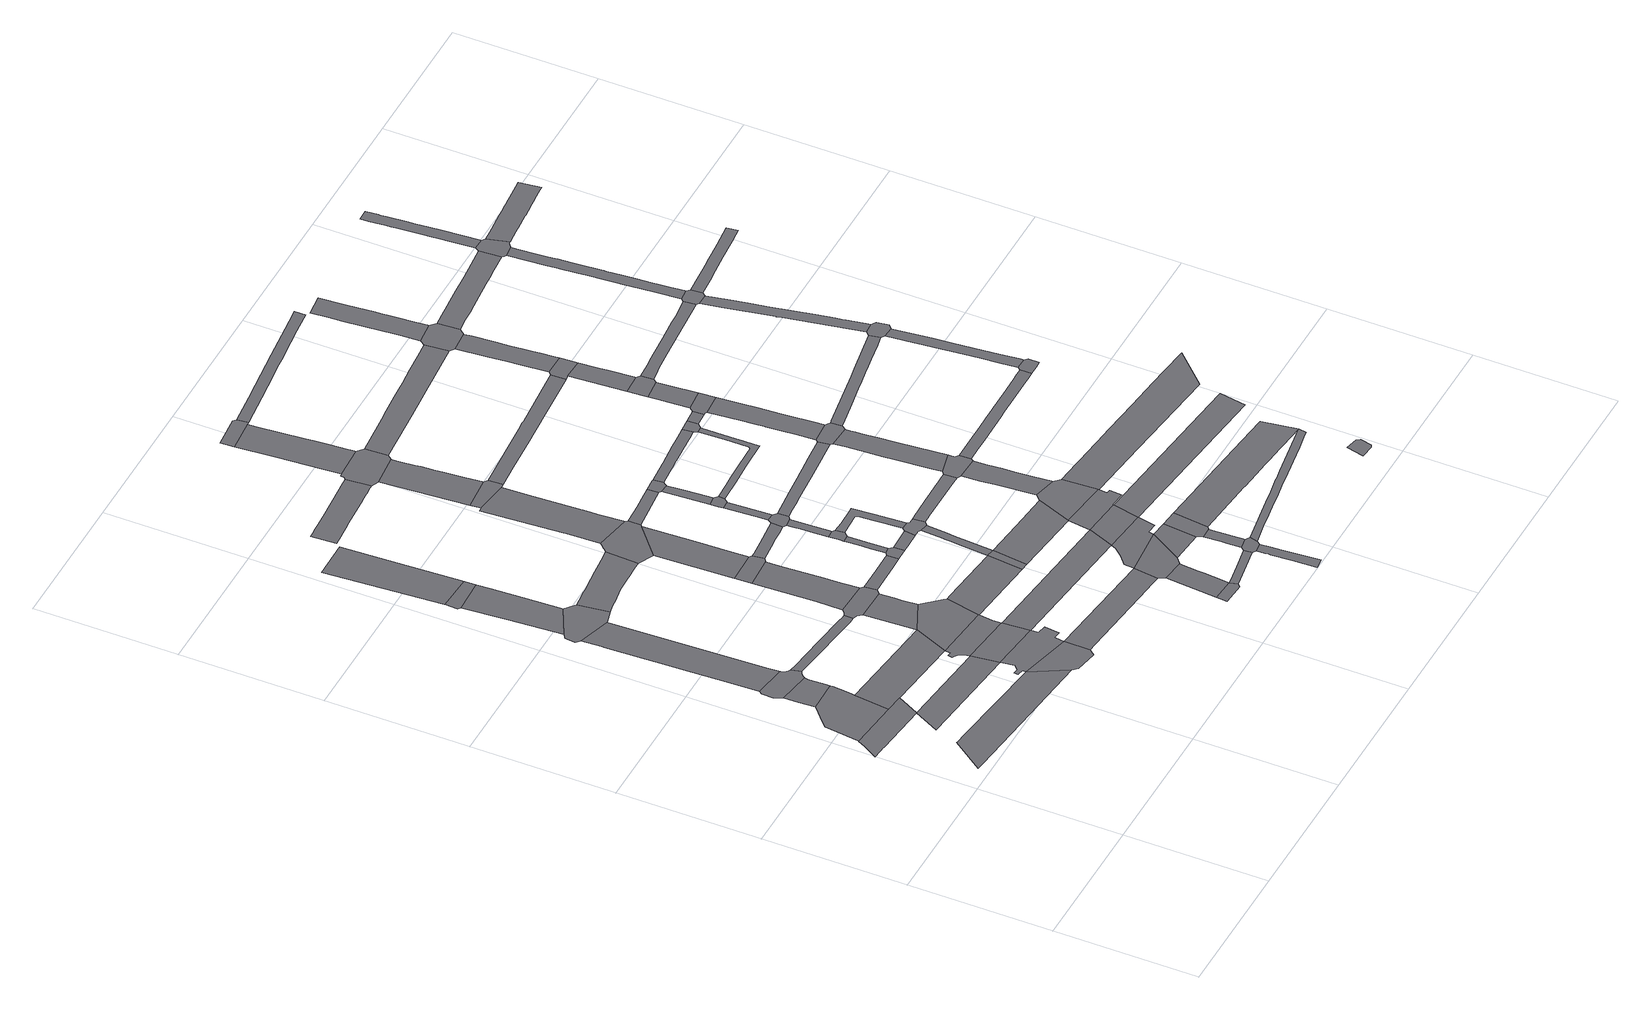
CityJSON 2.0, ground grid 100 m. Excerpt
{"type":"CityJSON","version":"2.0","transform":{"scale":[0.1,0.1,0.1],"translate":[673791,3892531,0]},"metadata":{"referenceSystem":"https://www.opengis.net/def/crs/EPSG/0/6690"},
"CityObjects":{
"road1":{"type":"Road","attributes":{"function":"9","usage":"9","RoadStructureAttribute.widthType":"9","RoadStructureAttribute.width":-9999,"RoadStructureAttribute.sectionType":"1"},"geometry":[{"type":"MultiSurface","lod":"1","boundaries":[[[0,1,2,3,4,5,6,7,8,9]]]}]},
"road2":{"type":"Road","attributes":{"function":"9","usage":"9","RoadStructureAttribute.widthType":"9","RoadStructureAttribute.width":-9999,"RoadStructureAttribute.sectionType":"9"},"geometry":[{"type":"MultiSurface","lod":"1","boundaries":[[[10,11,12,13,14,9,15,16,17,18,19,20,21]]]}]},
"road3":{"type":"Road","attributes":{"function":"9","usage":"9","RoadStructureAttribute.widthType":"1","RoadStructureAttribute.width":30.23,"RoadStructureAttribute.sectionType":"1"},"geometry":[{"type":"MultiSurface","lod":"1","boundaries":[[[22,23,24,25,26,27,28,29,30,31]]]}]},
"road4":{"type":"Road","attributes":{"function":"9","usage":"9","RoadStructureAttribute.widthType":"1","RoadStructureAttribute.width":23.26,"RoadStructureAttribute.sectionType":"1"},"geometry":[{"type":"MultiSurface","lod":"1","boundaries":[[[32,33,10,21,34,35,36,37]]]}]},
"road5":{"type":"Road","attributes":{"function":"9","usage":"9","RoadStructureAttribute.widthType":"9","RoadStructureAttribute.width":-9999,"RoadStructureAttribute.sectionType":"9"},"geometry":[{"type":"MultiSurface","lod":"1","boundaries":[[[32,37,38,39,40,41,42,43,44,45,46,47,48,49]]]}]},
"road6":{"type":"Road","attributes":{"function":"1","usage":"1","RoadStructureAttribute.widthType":"1","RoadStructureAttribute.width":35.46,"RoadStructureAttribute.sectionType":"7"},"geometry":[{"type":"MultiSurface","lod":"1","boundaries":[[[50,6,51,52,53,54,55,56]]]}]},
"road7":{"type":"Road","attributes":{"function":"9","usage":"9","RoadStructureAttribute.widthType":"1","RoadStructureAttribute.width":23.26,"RoadStructureAttribute.sectionType":"1"},"geometry":[{"type":"MultiSurface","lod":"1","boundaries":[[[46,57,58,59,60,61,62,63,64,65,66,67,47]]]}]},
"road8":{"type":"Road","attributes":{"function":"9","usage":"9","RoadStructureAttribute.widthType":"1","RoadStructureAttribute.width":25.09,"RoadStructureAttribute.sectionType":"1"},"geometry":[{"type":"MultiSurface","lod":"1","boundaries":[[[9,8,68,69,70,71,15]]]}]},
"road9":{"type":"Road","attributes":{"function":"9","usage":"9","RoadStructureAttribute.widthType":"9","RoadStructureAttribute.width":-9999,"RoadStructureAttribute.sectionType":"9"},"geometry":[{"type":"MultiSurface","lod":"1","boundaries":[[[72,59,58,73,74,75,76,77,78,79,80,81]]]}]},
"road10":{"type":"Road","attributes":{"function":"9","usage":"9","RoadStructureAttribute.widthType":"3","RoadStructureAttribute.width":5.53,"RoadStructureAttribute.sectionType":"1"},"geometry":[{"type":"MultiSurface","lod":"1","boundaries":[[[82,83,84,85,86,42,41,87,88,89]]]}]},
"road11":{"type":"Road","attributes":{"function":"9","usage":"9","RoadStructureAttribute.widthType":"1","RoadStructureAttribute.width":23.26,"RoadStructureAttribute.sectionType":"1"},"geometry":[{"type":"MultiSurface","lod":"1","boundaries":[[[90,91,78,77,92,93,94]]]}]},
"road12":{"type":"Road","attributes":{"function":"9","usage":"9","RoadStructureAttribute.widthType":"9","RoadStructureAttribute.width":-9999,"RoadStructureAttribute.sectionType":"9"},"geometry":[{"type":"MultiSurface","lod":"1","boundaries":[[[95,96,97,98,22,31]]]}]},
"road13":{"type":"Road","attributes":{"function":"9","usage":"9","RoadStructureAttribute.widthType":"9","RoadStructureAttribute.width":-9999,"RoadStructureAttribute.sectionType":"9"},"geometry":[{"type":"MultiSurface","lod":"1","boundaries":[[[99,100,101,90,94]]]}]},
"road14":{"type":"Road","attributes":{"function":"9","usage":"9","RoadStructureAttribute.widthType":"9","RoadStructureAttribute.width":-9999,"RoadStructureAttribute.sectionType":"1"},"geometry":[{"type":"MultiSurface","lod":"1","boundaries":[[[98,102,103,104,105,106,107,108,54,109,110,111,112,113,114,22]]]}]},
"road15":{"type":"Road","attributes":{"function":"9","usage":"9","RoadStructureAttribute.widthType":"9","RoadStructureAttribute.width":-9999,"RoadStructureAttribute.sectionType":"9"},"geometry":[{"type":"MultiSurface","lod":"1","boundaries":[[[108,115,55,54]]]}]},
"road16":{"type":"Road","attributes":{"function":"9","usage":"2","RoadStructureAttribute.widthType":"9","RoadStructureAttribute.width":-9999,"RoadStructureAttribute.sectionType":"1"},"geometry":[{"type":"MultiSurface","lod":"1","boundaries":[[[55,115,116,117,118,119,70,120,121,122,123,124,125,126,127]]]}]},
"road17":{"type":"Road","attributes":{"function":"9","usage":"9","RoadStructureAttribute.widthType":"1","RoadStructureAttribute.width":23.26,"RoadStructureAttribute.sectionType":"1"},"geometry":[{"type":"MultiSurface","lod":"1","boundaries":[[[99,128,129,130,131,100]]]}]},
"road18":{"type":"Road","attributes":{"function":"9","usage":"9","RoadStructureAttribute.widthType":"9","RoadStructureAttribute.width":-9999,"RoadStructureAttribute.sectionType":"9"},"geometry":[{"type":"MultiSurface","lod":"1","boundaries":[[[70,119,132,133,134,71]]]}]},
"road19":{"type":"Road","attributes":{"function":"9","usage":"9","RoadStructureAttribute.widthType":"1","RoadStructureAttribute.width":15.63,"RoadStructureAttribute.sectionType":"1"},"geometry":[{"type":"MultiSurface","lod":"1","boundaries":[[[135,136,137,138,139,140,141,142,143,144,145,146,147,148,149,150,151,152,153,75,74]]]}]},
"road20":{"type":"Road","attributes":{"function":"9","usage":"2","RoadStructureAttribute.widthType":"1","RoadStructureAttribute.width":22.64,"RoadStructureAttribute.sectionType":"1"},"geometry":[{"type":"MultiSurface","lod":"1","boundaries":[[[134,154,155,156,157,158,71]]]}]},
"road21":{"type":"Road","attributes":{"function":"9","usage":"9","RoadStructureAttribute.widthType":"9","RoadStructureAttribute.width":-9999,"RoadStructureAttribute.sectionType":"9"},"geometry":[{"type":"MultiSurface","lod":"1","boundaries":[[[159,160,161,157,156,162,163,164,165,166,167,82,89]]]}]},
"road22":{"type":"Road","attributes":{"function":"9","usage":"2","RoadStructureAttribute.widthType":"1","RoadStructureAttribute.width":22.64,"RoadStructureAttribute.sectionType":"1"},"geometry":[{"type":"MultiSurface","lod":"1","boundaries":[[[168,166,165,169,170,171,172,173,174,175]]]}]},
"road23":{"type":"Road","attributes":{"function":"9","usage":"9","RoadStructureAttribute.widthType":"1","RoadStructureAttribute.width":30.23,"RoadStructureAttribute.sectionType":"1"},"geometry":[{"type":"MultiSurface","lod":"1","boundaries":[[[176,98,97,177,178,179,180,181,182,183]]]}]},
"road24":{"type":"Road","attributes":{"function":"9","usage":"9","RoadStructureAttribute.widthType":"9","RoadStructureAttribute.width":-9999,"RoadStructureAttribute.sectionType":"9"},"geometry":[{"type":"MultiSurface","lod":"1","boundaries":[[[175,174,184,185,186,187,188]]]}]},
"road25":{"type":"Road","attributes":{"function":"9","usage":"9","RoadStructureAttribute.widthType":"1","RoadStructureAttribute.width":25.09,"RoadStructureAttribute.sectionType":"1"},"geometry":[{"type":"MultiSurface","lod":"1","boundaries":[[[189,190,191,192,132,119,193,194]]]}]},
"road26":{"type":"Road","attributes":{"function":"9","usage":"9","RoadStructureAttribute.widthType":"2","RoadStructureAttribute.width":7.84,"RoadStructureAttribute.sectionType":"1"},"geometry":[{"type":"MultiSurface","lod":"1","boundaries":[[[195,196,164,163,197,198,199,200,201]]]}]},
"road27":{"type":"Road","attributes":{"function":"9","usage":"2","RoadStructureAttribute.widthType":"1","RoadStructureAttribute.width":22.64,"RoadStructureAttribute.sectionType":"1"},"geometry":[{"type":"MultiSurface","lod":"1","boundaries":[[[187,202,203,204,205,188]]]}]},
"road28":{"type":"Road","attributes":{"function":"9","usage":"9","RoadStructureAttribute.widthType":"9","RoadStructureAttribute.width":-9999,"RoadStructureAttribute.sectionType":"9"},"geometry":[{"type":"MultiSurface","lod":"1","boundaries":[[[205,204,206,207,208,209,210,211,212,146,145]]]}]},
"road29":{"type":"Road","attributes":{"function":"9","usage":"9","RoadStructureAttribute.widthType":"2","RoadStructureAttribute.width":13.08,"RoadStructureAttribute.sectionType":"1"},"geometry":[{"type":"MultiSurface","lod":"1","boundaries":[[[213,214,215,216,217,218,219,220,221,222,223,224,225,226,227,228,229,230,231,232,233]]]}]},
"road30":{"type":"Road","attributes":{"function":"1","usage":"1","RoadStructureAttribute.widthType":"1","RoadStructureAttribute.width":35.46,"RoadStructureAttribute.sectionType":"7"},"geometry":[{"type":"MultiSurface","lod":"1","boundaries":[[[234,235,236,237,115,108,238,239]]]}]},
"road31":{"type":"Road","attributes":{"function":"9","usage":"9","RoadStructureAttribute.widthType":"9","RoadStructureAttribute.width":-9999,"RoadStructureAttribute.sectionType":"9"},"geometry":[{"type":"MultiSurface","lod":"1","boundaries":[[[240,241,242,243,244]]]}]},
"road32":{"type":"Road","attributes":{"function":"9","usage":"9","RoadStructureAttribute.widthType":"2","RoadStructureAttribute.width":7.44,"RoadStructureAttribute.sectionType":"1"},"geometry":[{"type":"MultiSurface","lod":"1","boundaries":[[[245,246,247,248,249,250,251,252,253,186,185]]]}]},
"road33":{"type":"Road","attributes":{"function":"9","usage":"9","RoadStructureAttribute.widthType":"9","RoadStructureAttribute.width":-9999,"RoadStructureAttribute.sectionType":"9"},"geometry":[{"type":"MultiSurface","lod":"1","boundaries":[[[200,254,255,256,257,258,201]]]}]},
"road34":{"type":"Road","attributes":{"function":"9","usage":"2","RoadStructureAttribute.widthType":"1","RoadStructureAttribute.width":22.64,"RoadStructureAttribute.sectionType":"1"},"geometry":[{"type":"MultiSurface","lod":"1","boundaries":[[[259,260,261,209,208,262,263,264,265,266,267,268,269,270,271]]]}]},
"road35":{"type":"Road","attributes":{"function":"9","usage":"9","RoadStructureAttribute.widthType":"1","RoadStructureAttribute.width":15.41,"RoadStructureAttribute.sectionType":"1"},"geometry":[{"type":"MultiSurface","lod":"1","boundaries":[[[240,272,273,274,275,276,241]]]}]},
"road36":{"type":"Road","attributes":{"function":"9","usage":"9","RoadStructureAttribute.widthType":"9","RoadStructureAttribute.width":-9999,"RoadStructureAttribute.sectionType":"9"},"geometry":[{"type":"MultiSurface","lod":"1","boundaries":[[[189,194,277,278]]]}]},
"road37":{"type":"Road","attributes":{"function":"9","usage":"9","RoadStructureAttribute.widthType":"3","RoadStructureAttribute.width":4.71,"RoadStructureAttribute.sectionType":"1"},"geometry":[{"type":"MultiSurface","lod":"1","boundaries":[[[279,280,281,282,283,284,285,258,257]]]}]},
"road38":{"type":"Road","attributes":{"function":"9","usage":"9","RoadStructureAttribute.widthType":"9","RoadStructureAttribute.width":-9999,"RoadStructureAttribute.sectionType":"9"},"geometry":[{"type":"MultiSurface","lod":"1","boundaries":[[[286,287,288,281,280,289,290]]]}]},
"road39":{"type":"Road","attributes":{"function":"9","usage":"9","RoadStructureAttribute.widthType":"2","RoadStructureAttribute.width":7.84,"RoadStructureAttribute.sectionType":"1"},"geometry":[{"type":"MultiSurface","lod":"1","boundaries":[[[255,291,292,293,294,295,296,256]]]}]},
"road40":{"type":"Road","attributes":{"function":"9","usage":"9","RoadStructureAttribute.widthType":"3","RoadStructureAttribute.width":4.71,"RoadStructureAttribute.sectionType":"1"},"geometry":[{"type":"MultiSurface","lod":"1","boundaries":[[[297,298,299,300,301,302,303,287,286]]]}]},
"road41":{"type":"Road","attributes":{"function":"9","usage":"9","RoadStructureAttribute.widthType":"9","RoadStructureAttribute.width":-9999,"RoadStructureAttribute.sectionType":"9"},"geometry":[{"type":"MultiSurface","lod":"1","boundaries":[[[270,304,305,306,307,271]]]}]},
"road42":{"type":"Road","attributes":{"function":"9","usage":"9","RoadStructureAttribute.widthType":"3","RoadStructureAttribute.width":5.05,"RoadStructureAttribute.sectionType":"1"},"geometry":[{"type":"MultiSurface","lod":"1","boundaries":[[[308,309,310,311,312,313,314,315,316,189,278,317]]]}]},
"road43":{"type":"Road","attributes":{"function":"9","usage":"9","RoadStructureAttribute.widthType":"2","RoadStructureAttribute.width":6.94,"RoadStructureAttribute.sectionType":"1"},"geometry":[{"type":"MultiSurface","lod":"1","boundaries":[[[318,319,207,206,320,321]]]}]},
"road44":{"type":"Road","attributes":{"function":"9","usage":"9","RoadStructureAttribute.widthType":"3","RoadStructureAttribute.width":4.73,"RoadStructureAttribute.sectionType":"1"},"geometry":[{"type":"MultiSurface","lod":"1","boundaries":[[[322,323,324,325,326,327,328,329,240,244]]]}]},
"road45":{"type":"Road","attributes":{"function":"9","usage":"9","RoadStructureAttribute.widthType":"9","RoadStructureAttribute.width":-9999,"RoadStructureAttribute.sectionType":"9"},"geometry":[{"type":"MultiSurface","lod":"1","boundaries":[[[330,249,248,299,298,331,332,333]]]}]},
"road46":{"type":"Road","attributes":{"function":"9","usage":"9","RoadStructureAttribute.widthType":"9","RoadStructureAttribute.width":-9999,"RoadStructureAttribute.sectionType":"9"},"geometry":[{"type":"MultiSurface","lod":"1","boundaries":[[[275,334,335,183,182,276]]]}]},
"road47":{"type":"Road","attributes":{"function":"9","usage":"2","RoadStructureAttribute.widthType":"1","RoadStructureAttribute.width":22.64,"RoadStructureAttribute.sectionType":"1"},"geometry":[{"type":"MultiSurface","lod":"1","boundaries":[[[336,337,338,339,340,341,342,343,344,345,307,306]]]}]},
"road48":{"type":"Road","attributes":{"function":"9","usage":"9","RoadStructureAttribute.widthType":"3","RoadStructureAttribute.width":4.89,"RoadStructureAttribute.sectionType":"1"},"geometry":[{"type":"MultiSurface","lod":"1","boundaries":[[[289,346,347,348,349,350,351,352,353,354,290]]]}]},
"road49":{"type":"Road","attributes":{"function":"9","usage":"9","RoadStructureAttribute.widthType":"3","RoadStructureAttribute.width":5.48,"RoadStructureAttribute.sectionType":"1"},"geometry":[{"type":"MultiSurface","lod":"1","boundaries":[[[355,356,357,358,330,333]]]}]},
"road50":{"type":"Road","attributes":{"function":"9","usage":"9","RoadStructureAttribute.widthType":"9","RoadStructureAttribute.width":-9999,"RoadStructureAttribute.sectionType":"9"},"geometry":[{"type":"MultiSurface","lod":"1","boundaries":[[[310,359,360,361,350,349,295,294,362,311]]]}]},
"road51":{"type":"Road","attributes":{"function":"9","usage":"9","RoadStructureAttribute.widthType":"9","RoadStructureAttribute.width":-9999,"RoadStructureAttribute.sectionType":"9"},"geometry":[{"type":"MultiSurface","lod":"1","boundaries":[[[345,344,363,364,365,366,367,368,369,370,224,223]]]}]},
"road52":{"type":"Road","attributes":{"function":"9","usage":"9","RoadStructureAttribute.widthType":"9","RoadStructureAttribute.width":-9999,"RoadStructureAttribute.sectionType":"9"},"geometry":[{"type":"MultiSurface","lod":"1","boundaries":[[[371,372,357,356,373,374,375]]]}]},
"road53":{"type":"Road","attributes":{"function":"9","usage":"9","RoadStructureAttribute.widthType":"1","RoadStructureAttribute.width":25.09,"RoadStructureAttribute.sectionType":"1"},"geometry":[{"type":"MultiSurface","lod":"1","boundaries":[[[277,376,377,378,379,380,278]]]}]},
"road54":{"type":"Road","attributes":{"function":"9","usage":"9","RoadStructureAttribute.widthType":"9","RoadStructureAttribute.width":-9999,"RoadStructureAttribute.sectionType":"1"},"geometry":[{"type":"MultiSurface","lod":"1","boundaries":[[[381,382,383,384,183,335,385,386,387,388,234,389]]]}]},
"road55":{"type":"Road","attributes":{"function":"9","usage":"9","RoadStructureAttribute.widthType":"3","RoadStructureAttribute.width":5.48,"RoadStructureAttribute.sectionType":"1"},"geometry":[{"type":"MultiSurface","lod":"1","boundaries":[[[390,391,392,393,394,371,375]]]}]},
"road56":{"type":"Road","attributes":{"function":"9","usage":"9","RoadStructureAttribute.widthType":"2","RoadStructureAttribute.width":6.93,"RoadStructureAttribute.sectionType":"1"},"geometry":[{"type":"MultiSurface","lod":"1","boundaries":[[[395,396,397,398,399,400,401,402,403,404,405]]]}]},
"road57":{"type":"Road","attributes":{"function":"9","usage":"9","RoadStructureAttribute.widthType":"1","RoadStructureAttribute.width":30.23,"RoadStructureAttribute.sectionType":"1"},"geometry":[{"type":"MultiSurface","lod":"1","boundaries":[[[335,334,406,407,408]]]}]},
"road58":{"type":"Road","attributes":{"function":"9","usage":"2","RoadStructureAttribute.widthType":"1","RoadStructureAttribute.width":22.64,"RoadStructureAttribute.sectionType":"1"},"geometry":[{"type":"MultiSurface","lod":"1","boundaries":[[[366,409,410,411,412,413,414,415,416,417,418,419,420,367]]]}]},
"road59":{"type":"Road","attributes":{"function":"9","usage":"9","RoadStructureAttribute.widthType":"9","RoadStructureAttribute.width":-9999,"RoadStructureAttribute.sectionType":"9"},"geometry":[{"type":"MultiSurface","lod":"1","boundaries":[[[421,422,423,424,321,320,394,393]]]}]},
"road60":{"type":"Road","attributes":{"function":"9","usage":"9","RoadStructureAttribute.widthType":"9","RoadStructureAttribute.width":-9999,"RoadStructureAttribute.sectionType":"9"},"geometry":[{"type":"MultiSurface","lod":"1","boundaries":[[[425,426,427,428,327,326,395,405]]]}]},
"road61":{"type":"Road","attributes":{"function":"9","usage":"9","RoadStructureAttribute.widthType":"2","RoadStructureAttribute.width":6.93,"RoadStructureAttribute.sectionType":"1"},"geometry":[{"type":"MultiSurface","lod":"1","boundaries":[[[429,430,431,428,427,432,433]]]}]},
"road62":{"type":"Road","attributes":{"function":"9","usage":"9","RoadStructureAttribute.widthType":"9","RoadStructureAttribute.width":-9999,"RoadStructureAttribute.sectionType":"9"},"geometry":[{"type":"MultiSurface","lod":"1","boundaries":[[[235,234,388,434]]]}]},
"road63":{"type":"Road","attributes":{"function":"9","usage":"9","RoadStructureAttribute.widthType":"9","RoadStructureAttribute.width":-9999,"RoadStructureAttribute.sectionType":"9"},"geometry":[{"type":"MultiSurface","lod":"1","boundaries":[[[435,436,418,417,437,438,439]]]}]},
"road64":{"type":"Road","attributes":{"function":"9","usage":"9","RoadStructureAttribute.widthType":"9","RoadStructureAttribute.width":-9999,"RoadStructureAttribute.sectionType":"9"},"geometry":[{"type":"MultiSurface","lod":"1","boundaries":[[[440,441,408,407,442,429,433]]]}]},
"road65":{"type":"Road","attributes":{"function":"9","usage":"9","RoadStructureAttribute.widthType":"2","RoadStructureAttribute.width":7.84,"RoadStructureAttribute.sectionType":"1"},"geometry":[{"type":"MultiSurface","lod":"1","boundaries":[[[443,444,445,446,447,448,449,450,451,452,453,360,359,454,455,456,457,458,459]]]}]},
"road66":{"type":"Road","attributes":{"function":"9","usage":"9","RoadStructureAttribute.widthType":"2","RoadStructureAttribute.width":7.44,"RoadStructureAttribute.sectionType":"1"},"geometry":[{"type":"MultiSurface","lod":"1","boundaries":[[[460,461,462,463,464,465,332,331,466,467,468,469,470,471,472,473,474,475]]]}]},
"road67":{"type":"Road","attributes":{"function":"9","usage":"9","RoadStructureAttribute.widthType":"9","RoadStructureAttribute.width":-9999,"RoadStructureAttribute.sectionType":"1"},"geometry":[{"type":"MultiSurface","lod":"1","boundaries":[[[476,477,478,479,480,481,377,235,434]]]}]},
"road68":{"type":"Road","attributes":{"function":"9","usage":"9","RoadStructureAttribute.widthType":"3","RoadStructureAttribute.width":4.08,"RoadStructureAttribute.sectionType":"1"},"geometry":[{"type":"MultiSurface","lod":"1","boundaries":[[[373,482,483,484,485,486,487,488,489,490,491,492,493,494,495,496,497,498,499,374]]]}]},
"road69":{"type":"Road","attributes":{"function":"9","usage":"9","RoadStructureAttribute.widthType":"9","RoadStructureAttribute.width":-9999,"RoadStructureAttribute.sectionType":"9"},"geometry":[{"type":"MultiSurface","lod":"1","boundaries":[[[500,501,378,377,481,502]]]}]},
"road70":{"type":"Road","attributes":{"function":"9","usage":"9","RoadStructureAttribute.widthType":"2","RoadStructureAttribute.width":6.94,"RoadStructureAttribute.sectionType":"1"},"geometry":[{"type":"MultiSurface","lod":"1","boundaries":[[[503,504,505,506,507,423,422,508,509,510,511,512,513,514,515,516,517,518,519,520,521]]]}]},
"road71":{"type":"Road","attributes":{"function":"9","usage":"9","RoadStructureAttribute.widthType":"2","RoadStructureAttribute.width":9.56,"RoadStructureAttribute.sectionType":"1"},"geometry":[{"type":"MultiSurface","lod":"1","boundaries":[[[522,523,524,525,526,305,304,527,528,529,530,531,532,533]]]}]},
"road72":{"type":"Road","attributes":{"function":"9","usage":"9","RoadStructureAttribute.widthType":"2","RoadStructureAttribute.width":14.77,"RoadStructureAttribute.sectionType":"1"},"geometry":[{"type":"MultiSurface","lod":"1","boundaries":[[[500,534,535,536,537,538,539,540,541,501]]]}]},
"road73":{"type":"Road","attributes":{"function":"9","usage":"9","RoadStructureAttribute.widthType":"9","RoadStructureAttribute.width":-9999,"RoadStructureAttribute.sectionType":"9"},"geometry":[{"type":"MultiSurface","lod":"1","boundaries":[[[542,543,544,545,443,459,539,538,546]]]}]},
"road74":{"type":"Road","attributes":{"function":"9","usage":"9","RoadStructureAttribute.widthType":"2","RoadStructureAttribute.width":14.77,"RoadStructureAttribute.sectionType":"1"},"geometry":[{"type":"MultiSurface","lod":"1","boundaries":[[[547,548,549,550,551,552,553,554,555,556,545,544,557,558,559,560,561,562,563,564]]]}]},
"road75":{"type":"Road","attributes":{"function":"9","usage":"9","RoadStructureAttribute.widthType":"1","RoadStructureAttribute.width":15.39,"RoadStructureAttribute.sectionType":"1"},"geometry":[{"type":"MultiSurface","lod":"1","boundaries":[[[565,566,567,568,569,570,571,572,573,365,364,574,575,576,577,578,579]]]}]},
"road76":{"type":"Road","attributes":{"function":"9","usage":"9","RoadStructureAttribute.widthType":"9","RoadStructureAttribute.width":-9999,"RoadStructureAttribute.sectionType":"9"},"geometry":[{"type":"MultiSurface","lod":"1","boundaries":[[[520,491,490,580,581,521]]]}]},
"road77":{"type":"Road","attributes":{"function":"9","usage":"9","RoadStructureAttribute.widthType":"3","RoadStructureAttribute.width":4.99,"RoadStructureAttribute.sectionType":"1"},"geometry":[{"type":"MultiSurface","lod":"1","boundaries":[[[582,583,584,585,586,587,588,426,425,589,590,591,592,593,594,595,596,597,598,599,600,601,602,603]]]}]},
"road78":{"type":"Road","attributes":{"function":"9","usage":"9","RoadStructureAttribute.widthType":"9","RoadStructureAttribute.width":-9999,"RoadStructureAttribute.sectionType":"9"},"geometry":[{"type":"MultiSurface","lod":"1","boundaries":[[[474,547,564,604,605,606,607,608,475]]]}]},
"road79":{"type":"Road","attributes":{"function":"9","usage":"9","RoadStructureAttribute.widthType":"2","RoadStructureAttribute.width":6.94,"RoadStructureAttribute.sectionType":"1"},"geometry":[{"type":"MultiSurface","lod":"1","boundaries":[[[581,580,609,610]]]}]},
"road80":{"type":"Road","attributes":{"function":"9","usage":"9","RoadStructureAttribute.widthType":"1","RoadStructureAttribute.width":30.23,"RoadStructureAttribute.sectionType":"1"},"geometry":[{"type":"MultiSurface","lod":"1","boundaries":[[[440,611,612,613,614,615,616,617,618,582,619,620,441]]]}]},
"road81":{"type":"Road","attributes":{"function":"9","usage":"9","RoadStructureAttribute.widthType":"2","RoadStructureAttribute.width":7.28,"RoadStructureAttribute.sectionType":"1"},"geometry":[{"type":"MultiSurface","lod":"1","boundaries":[[[438,621,622,623,624,625,626,627,628,629,630,631,632,633,634,635,439]]]}]},
"road82":{"type":"Road","attributes":{"function":"9","usage":"9","RoadStructureAttribute.widthType":"2","RoadStructureAttribute.width":14.77,"RoadStructureAttribute.sectionType":"1"},"geometry":[{"type":"MultiSurface","lod":"1","boundaries":[[[636,637,638,639,640,641,642,643,644,645,646,647,648,649,650,608,607]]]}]},
"road83":{"type":"Road","attributes":{"function":"1","usage":"1","RoadStructureAttribute.widthType":"1","RoadStructureAttribute.width":35.46,"RoadStructureAttribute.sectionType":"7"},"geometry":[{"type":"MultiSurface","lod":"1","boundaries":[[[388,651,652,653,654,655,656,434]]]}]},
"road84":{"type":"Road","attributes":{"function":"9","usage":"9","RoadStructureAttribute.widthType":"9","RoadStructureAttribute.width":-9999,"RoadStructureAttribute.sectionType":"9"},"geometry":[{"type":"MultiSurface","lod":"1","boundaries":[[[609,657,643,642,658,659,610]]]}]},
"road85":{"type":"Road","attributes":{"function":"9","usage":"9","RoadStructureAttribute.widthType":"2","RoadStructureAttribute.width":14.77,"RoadStructureAttribute.sectionType":"1"},"geometry":[{"type":"MultiSurface","lod":"1","boundaries":[[[658,660,661,662,663,664,665,659]]]}]},
"road86":{"type":"Road","attributes":{"function":"9","usage":"9","RoadStructureAttribute.widthType":"9","RoadStructureAttribute.width":-9999,"RoadStructureAttribute.sectionType":"9"},"geometry":[{"type":"MultiSurface","lod":"1","boundaries":[[[666,667,668,669,670,662,661]]]}]},
"road87":{"type":"Road","attributes":{"function":"9","usage":"9","RoadStructureAttribute.widthType":"2","RoadStructureAttribute.width":14.77,"RoadStructureAttribute.sectionType":"1"},"geometry":[{"type":"MultiSurface","lod":"1","boundaries":[[[669,668,671,672,673,674]]]}]},
"road88":{"type":"Road","attributes":{"function":"9","usage":"9","RoadStructureAttribute.widthType":"2","RoadStructureAttribute.width":7.61,"RoadStructureAttribute.sectionType":"1"},"geometry":[{"type":"MultiSurface","lod":"1","boundaries":[[[675,676,677,678,679,680,681,682,683,684,685,686,687,688,689,690,691,692,693,694,695,696,697,698,542,546]]]}]},
"road89":{"type":"Road","attributes":{"function":"9","usage":"9","RoadStructureAttribute.widthType":"9","RoadStructureAttribute.width":-9999,"RoadStructureAttribute.sectionType":"9"},"geometry":[{"type":"MultiSurface","lod":"1","boundaries":[[[699,533,532,700,674,673,701,702]]]}]},
"road90":{"type":"Road","attributes":{"function":"9","usage":"9","RoadStructureAttribute.widthType":"9","RoadStructureAttribute.width":-9999,"RoadStructureAttribute.sectionType":"9"},"geometry":[{"type":"MultiSurface","lod":"1","boundaries":[[[703,704,705,706,707,708]]]}]},
"road91":{"type":"Road","attributes":{"function":"9","usage":"9","RoadStructureAttribute.widthType":"1","RoadStructureAttribute.width":25.09,"RoadStructureAttribute.sectionType":"1"},"geometry":[{"type":"MultiSurface","lod":"1","boundaries":[[[481,709,710,711,712,713,714,715,716,717,718,719,720,721,502]]]}]},
"road92":{"type":"Road","attributes":{"function":"9","usage":"9","RoadStructureAttribute.widthType":"2","RoadStructureAttribute.width":14.77,"RoadStructureAttribute.sectionType":"1"},"geometry":[{"type":"MultiSurface","lod":"1","boundaries":[[[722,723,724,725,726,727,728,729,730,731,732,733,699,702]]]}]},
"road93":{"type":"Road","attributes":{"function":"9","usage":"9","RoadStructureAttribute.widthType":"2","RoadStructureAttribute.width":7.05,"RoadStructureAttribute.sectionType":"1"},"geometry":[{"type":"MultiSurface","lod":"1","boundaries":[[[734,735,736,737,738,739,740,741,742,743,744,745,746,747,748,749,750,605,604]]]}]},
"road94":{"type":"Road","attributes":{"function":"9","usage":"9","RoadStructureAttribute.widthType":"9","RoadStructureAttribute.width":-9999,"RoadStructureAttribute.sectionType":"9"},"geometry":[{"type":"MultiSurface","lod":"1","boundaries":[[[578,730,729,751,752,753,754,579]]]}]},
"road95":{"type":"Road","attributes":{"function":"9","usage":"9","RoadStructureAttribute.widthType":"2","RoadStructureAttribute.width":14.55,"RoadStructureAttribute.sectionType":"1"},"geometry":[{"type":"MultiSurface","lod":"1","boundaries":[[[753,755,756,757,758,759,760,761,762,763,764,765,766,767,768,754]]]}]},
"road96":{"type":"Road","attributes":{"function":"9","usage":"9","RoadStructureAttribute.widthType":"2","RoadStructureAttribute.width":7.07,"RoadStructureAttribute.sectionType":"1"},"geometry":[{"type":"MultiSurface","lod":"1","boundaries":[[[769,770,771,772,773,774,775,776,667,666,777,778,779,780]]]}]},
"road97":{"type":"Road","attributes":{"function":"9","usage":"9","RoadStructureAttribute.widthType":"9","RoadStructureAttribute.width":-9999,"RoadStructureAttribute.sectionType":"9"},"geometry":[{"type":"MultiSurface","lod":"1","boundaries":[[[781,782,783,685,684,784,785]]]}]},
"road98":{"type":"Road","attributes":{"function":"9","usage":"9","RoadStructureAttribute.widthType":"2","RoadStructureAttribute.width":7.86,"RoadStructureAttribute.sectionType":"1"},"geometry":[{"type":"MultiSurface","lod":"1","boundaries":[[[782,786,787,788,789,790,791,792,793,794,795,796,797,798,799,783]]]}]},
"road99":{"type":"Road","attributes":{"function":"9","usage":"9","RoadStructureAttribute.widthType":"1","RoadStructureAttribute.width":15.39,"RoadStructureAttribute.sectionType":"1"},"geometry":[{"type":"MultiSurface","lod":"1","boundaries":[[[800,801,802,803,804,805,806,752,751,807,808,809,810,811,812,813,814,815,816]]]}]},
"road100":{"type":"Road","attributes":{"function":"9","usage":"9","RoadStructureAttribute.widthType":"9","RoadStructureAttribute.width":-9999,"RoadStructureAttribute.sectionType":"9"},"geometry":[{"type":"MultiSurface","lod":"1","boundaries":[[[817,818,819,745,744,793,792,820]]]}]},
"road101":{"type":"Road","attributes":{"function":"9","usage":"9","RoadStructureAttribute.widthType":"2","RoadStructureAttribute.width":7.86,"RoadStructureAttribute.sectionType":"1"},"geometry":[{"type":"MultiSurface","lod":"1","boundaries":[[[821,822,823,824,825,819,818,826,827,828,829,830,831,832,833,834]]]}]},
"road102":{"type":"Road","attributes":{"function":"9","usage":"9","RoadStructureAttribute.widthType":"9","RoadStructureAttribute.width":-9999,"RoadStructureAttribute.sectionType":"9"},"geometry":[{"type":"MultiSurface","lod":"1","boundaries":[[[835,836,837,769,780,821,834,838]]]}]},
"road103":{"type":"Road","attributes":{"function":"9","usage":"9","RoadStructureAttribute.widthType":"2","RoadStructureAttribute.width":7.86,"RoadStructureAttribute.sectionType":"1"},"geometry":[{"type":"MultiSurface","lod":"1","boundaries":[[[836,839,840,841,842,843,844,845,846,847,848,849,850,851,852,853,854,855,856,857,858,859,860,861,862,863,864,865,866,867,868,837]]]}]},
"road104":{"type":"Road","attributes":{"function":"9","usage":"9","RoadStructureAttribute.widthType":"9","RoadStructureAttribute.width":-9999,"RoadStructureAttribute.sectionType":"9"},"geometry":[{"type":"MultiSurface","lod":"1","boundaries":[[[869,816,815,870,858,857,871,872,873,874,875]]]}]},
"road105":{"type":"Road","attributes":{"function":"9","usage":"9","RoadStructureAttribute.widthType":"2","RoadStructureAttribute.width":6.78,"RoadStructureAttribute.sectionType":"1"},"geometry":[{"type":"MultiSurface","lod":"1","boundaries":[[[876,877,878,879,880,881,882,883,884,885,886,887,888,889,890,835,838]]]}]},
"road106":{"type":"Road","attributes":{"function":"9","usage":"9","RoadStructureAttribute.widthType":"2","RoadStructureAttribute.width":8.13,"RoadStructureAttribute.sectionType":"1"},"geometry":[{"type":"MultiSurface","lod":"1","boundaries":[[[891,892,893,894,895,896,897,898,899,900,901,902,903,904,905,906,907,908,909,869,875]]]}]},
"road107":{"type":"Road","attributes":{"function":"9","usage":"9","RoadStructureAttribute.widthType":"1","RoadStructureAttribute.width":15.39,"RoadStructureAttribute.sectionType":"1"},"geometry":[{"type":"MultiSurface","lod":"1","boundaries":[[[910,911,912,913,914,915,916,917,918,919,874,873,920,921,922,923,924,925,926,927,928,929,930]]]}]}
},
"vertices":[
[93,1854,0],[89,1854,0],[65,1801,0],[4,1700,0],[104,1689,0],[107,1689,0],[487,1647,0],[488,1650,0],[566,1802,0],[441,1816,0],
[265,2235,0],[153,2131,0],[121,2101,0],[93,1855,0],[139,1850,0],[468,2062,0],[469,2065,0],[473,2094,0],[480,2147,0],[482,2178,0],[484,2223,0],[484,2240,0],
[1128,1204,0],[1125,1204,0],[440,1291,0],[346,1303,0],[343,1303,0],[180,1078,0],[226,1073,0],[563,1036,0],[775,1012,0],[1264,958,0],
[256,2448,0],[260,2347,0],[483,2271,0],[480,2380,0],[480,2399,0],[481,2412,0],
[492,2428,0],[508,2445,0],[517,2452,0],[530,2457,0],[514,2524,0],[500,2531,0],[488,2539,0],[476,2558,0],[472,2577,0],[249,2609,0],[231,2589,0],[226,2508,0],
[490,1647,0],[395,1468,0],[398,1468,0],[1134,1387,0],[1137,1387,0],[1110,1579,0],[1107,1579,0],
[465,2670,0],[422,3740,0],[198,3811,0],[200,3773,0],[204,3674,0],[205,3655,0],[210,3526,0],[214,3432,0],[222,3249,0],[226,3145,0],[240,2809,0],
[1074,1743,0],[1086,1742,0],[1089,1741,0],[1191,1983,0],
[179,3828,0],[457,3750,0],[520,3767,0],[492,3982,0],[480,3992,0],[420,4042,0],[206,3930,0],[203,3929,0],[174,3908,0],[169,3838,0],
[1117,2449,0],[1091,2450,0],[1066,2454,0],[822,2484,0],[565,2516,0],[587,2449,0],[1072,2386,0],[1118,2385,0],
[156,4612,0],[178,4312,0],[407,4317,0],[396,4532,0],[392,4623,0],
[1296,924,0],[1450,897,0],[1482,936,0],[1484,1114,0],
[388,4706,0],[142,4716,0],[135,4628,0],
[1484,1117,0],[1492,1184,0],[1544,1178,0],[1556,1284,0],[1492,1293,0],[1489,1344,0],[1488,1347,0],[1138,1384,0],[1151,1292,0],[1118,1261,0],[1086,1266,0],[1083,1236,0],[1131,1229,0],
[1475,1538,0],
[1475,1541,0],[1471,1602,0],[1480,1697,0],[1481,1700,0],[1085,1702,0],[1055,1704,0],[1052,1675,0],[1066,1668,0],[1080,1654,0],[1096,1632,0],[1104,1614,0],[1109,1582,0],
[366,5152,0],[347,5538,0],[84,5535,0],[142,4719,0],
[1534,1941,0],[1519,1956,0],[1407,2079,0],
[534,3769,0],[591,3778,0],[624,3783,0],[700,3795,0],[722,3797,0],[751,3800,0],[794,3803,0],[842,3804,0],[878,3805,0],[948,3807,0],[1005,3807,0],[1018,4035,0],[931,4026,0],[850,4018,0],[817,4015,0],[677,4000,0],[640,3997,0],[602,3993,0],[581,3991,0],
[1400,2188,0],[1397,2239,0],[1391,2340,0],[1174,2344,0],[1189,2016,0],
[1129,2382,0],[1144,2375,0],[1160,2361,0],[1407,2355,0],[1420,2366,0],[1410,2450,0],[1391,2468,0],[1160,2477,0],[1142,2460,0],
[1159,2661,0],[1385,2587,0],[1382,2646,0],[1378,2714,0],[1365,2976,0],[1362,3036,0],[1359,3101,0],[1143,3092,0],
[1487,1114,0],[1538,930,0],[2149,864,0],[2196,859,0],[2213,857,0],[2243,854,0],[2269,851,0],[2292,1023,0],
[1371,3111,0],[1385,3123,0],[1374,3201,0],[1357,3216,0],[1138,3207,0],
[2010,1890,0],[2007,1890,0],[1667,1926,0],[1569,1937,0],[1484,1699,0],[1982,1643,0],
[1649,2453,0],[1581,2452,0],[1561,2369,0],[1596,2370,0],[1662,2371,0],[1741,2372,0],[1739,2455,0],
[1352,3336,0],[1343,3579,0],[1329,3937,0],[1117,3753,0],
[1339,3951,0],[1337,4035,0],[1324,4051,0],[1076,4098,0],[1063,4084,0],[1041,4060,0],[1028,4046,0],
[369,5571,0],[434,5575,0],[494,5579,0],[546,5583,0],[573,5585,0],[778,5598,0],[820,5601,0],[848,5603,0],[881,5605,0],[922,5608,0],[946,5607,0],[932,5782,0],[868,5778,0],[853,5777,0],[834,5775,0],[561,5756,0],[462,5750,0],[447,5749,0],[432,5747,0],[387,5744,0],[358,5742,0],
[2426,1242,0],[2498,1423,0],[2495,1423,0],[1478,1537,0],[1491,1347,0],[2423,1242,0],
[2422,432,0],[2268,444,0],[2262,370,0],[2418,358,0],[2440,378,0],
[1537,3136,0],[1574,3139,0],[1638,3144,0],[1703,3150,0],[1707,3230,0],[1623,3222,0],[1603,3221,0],[1506,3212,0],[1402,3203,0],
[1794,2373,0],[1828,2374,0],[1827,2449,0],[1803,2474,0],[1759,2469,0],
[1027,4904,0],[1064,4347,0],[1065,4331,0],[1315,4219,0],[1313,4244,0],[1312,4278,0],[1309,4333,0],[1309,4337,0],[1308,4360,0],[1306,4397,0],[1294,4665,0],[1284,4878,0],[1054,4907,0],
[2432,551,0],[2437,616,0],[2441,659,0],[2451,786,0],[2297,806,0],
[2038,1637,0],[2065,1881,0],
[1797,2627,0],[1792,2751,0],[1745,2749,0],[1747,2718,0],[1749,2668,0],[1752,2621,0],[1754,2568,0],
[1796,2855,0],[1740,2852,0],[1744,2785,0],[1819,2781,0],[1811,2841,0],
[1869,2374,0],[1919,2375,0],[1953,2376,0],[1985,2377,0],[1995,2455,0],[1902,2452,0],
[1790,2977,0],[1783,3141,0],[1726,3133,0],[1728,3097,0],[1729,3071,0],[1731,3042,0],[1735,2951,0],
[1313,4880,0],[1306,4979,0],[1282,4999,0],[1048,4980,0],
[2085,2160,0],[2088,2212,0],[2098,2353,0],[2042,2362,0],[2032,2209,0],[2031,2193,0],[2028,2152,0],[2024,2090,0],[2010,1893,0],[2065,1884,0],
[1594,4052,0],[1479,4042,0],[1663,3982,0],[1657,4057,0],
[2568,400,0],[2654,414,0],[2666,416,0],[2690,420,0],[2742,429,0],[2737,485,0],[2580,458,0],[2492,443,0],
[1722,3258,0],[1806,3160,0],[1803,3234,0],[1776,3256,0],
[2493,824,0],[2632,1053,0],
[1270,5127,0],[1256,5273,0],[1250,5331,0],[1249,5342,0],[1242,5414,0],[1238,5454,0],[1228,5548,0],[1228,5551,0],[1223,5607,0],[1000,5585,0],
[1979,2789,0],[1993,2771,0],[2000,2671,0],[2013,2476,0],[2066,2475,0],[2051,2701,0],[2042,2842,0],[2015,2842,0],[1889,2840,0],
[1765,3487,0],[1761,3559,0],[1704,3555,0],[1717,3343,0],
[2126,2377,0],[2118,2459,0],[2082,2459,0],[2026,2375,0],
[1241,5628,0],[1250,5640,0],[1244,5799,0],[1199,5835,0],[970,5824,0],[967,5824,0],[947,5822,0],[946,5796,0],
[1698,3647,0],[1702,3588,0],[1782,3586,0],[1788,3632,0],[1761,3651,0],
[2517,1583,0],[2520,1583,0],[2612,1824,0],[2336,1853,0],[2068,1881,0],
[2412,1207,0],[2359,1147,0],[2300,1093,0],[2293,1026,0],[2641,1090,0],[2711,1083,0],[2735,1204,0],[2736,1207,0],[2425,1239,0],
[1754,3752,0],[1747,3856,0],[1744,3893,0],[1739,3965,0],[1678,3970,0],
[2767,411,0],[2770,352,0],[2772,331,0],[2772,317,0],[2780,172,0],[2790,5,0],[2863,14,0],[2859,66,0],[2843,278,0],[2837,351,0],[2831,418,0],
[2664,808,0],[2722,803,0],[2748,1040,0],
[1197,5860,0],[1193,5904,0],[1190,5939,0],[1183,6017,0],[1174,6121,0],[1168,6182,0],[1141,6491,0],[1138,6526,0],[1136,6550,0],[912,6532,0],[934,6264,0],[960,5944,0],
[1749,3978,0],[1760,3993,0],[1754,4065,0],[1740,4063,0],
[2848,445,0],[2863,501,0],[2833,521,0],[2758,507,0],
[2745,763,0],[2751,646,0],[2753,605,0],[2829,608,0],[2821,766,0],
[2773,1392,0],
[1125,6646,0],[904,6628,0],[1139,6551,0],[1156,6552,0],[1147,6629,0],
[2841,782,0],[2868,1027,0],[2745,772,0],
[2578,2467,0],[2552,2467,0],[2503,2466,0],[2464,2465,0],[2379,2464,0],[2344,2463,0],[2322,2463,0],[2276,2462,0],[2256,2462,0],[2211,2461,0],[2158,2460,0],[2142,2377,0],[2163,2377,0],[2188,2377,0],[2243,2377,0],[2532,2378,0],[2585,2378,0],
[2350,3286,0],[2241,3276,0],[2180,3270,0],[2151,3267,0],[2081,3260,0],[2010,3254,0],[1870,3166,0],[1927,3170,0],[1991,3176,0],[2000,3176,0],[2172,3191,0],[2198,3193,0],[2338,3205,0],[2486,3217,0],[2525,3220,0],[2516,3302,0],
[2773,1395,0],[2775,1402,0],[2878,1390,0],[2887,1475,0],[2858,1479,0],[2865,1540,0],
[1958,3593,0],[2000,3594,0],[2064,3597,0],[2134,3600,0],[2327,3607,0],[2326,3644,0],[2324,3719,0],[2322,3813,0],[2318,4009,0],[2282,4007,0],[2285,3828,0],[2289,3664,0],[2275,3650,0],[2249,3649,0],[2057,3642,0],[1980,3639,0],[1931,3637,0],[1905,3636,0],
[2810,1825,0],[2652,1863,0],[2850,1788,0],
[2176,4099,0],[2155,4097,0],[2087,4092,0],[1925,4078,0],[1907,4077,0],[1819,3998,0],[1864,4002,0],[1905,4005,0],[1968,4011,0],[1976,4011,0],[2050,4017,0],[2112,4023,0],[2126,4024,0],[2142,4025,0],[2156,4026,0],[2160,4027,0],[2203,4030,0],[2265,4035,0],[2259,4106,0],
[2223,5050,0],[2092,5040,0],[1902,5025,0],[1883,5024,0],[1819,5019,0],[1482,4893,0],[1679,4907,0],[1706,4909,0],[1723,4910,0],[2020,4932,0],[2372,4958,0],[2365,5062,0],
[2799,1964,0],[2790,2069,0],[2782,2164,0],[2773,2263,0],[2769,2356,0],[2609,2362,0],[2620,2229,0],[2628,2138,0],
[2778,2455,0],[2755,2477,0],[2752,2520,0],[2599,2482,0],[2782,2375,0],
[2540,3205,0],[2547,3130,0],[2551,3080,0],[2559,2981,0],[2567,2871,0],[2573,2803,0],[2577,2750,0],[2587,2623,0],[2588,2621,0],[2593,2556,0],[2734,2722,0],[2722,2871,0],[2713,2974,0],[2706,3059,0],[2703,3084,0],[2699,3130,0],[2697,3164,0],[2694,3198,0],
[2168,5878,0],[2031,5866,0],[1904,5855,0],[1839,5850,0],[1761,5843,0],[1588,5828,0],[1556,5826,0],[1538,5824,0],[1503,5821,0],[1409,5652,0],[1659,5673,0],[1822,5686,0],[1892,5692,0],[2300,5725,0],[2280,5888,0],
[2347,4040,0],[2342,4112,0],
[3911,672,0],[3666,632,0],[3504,606,0],[3436,595,0],[3422,592,0],[3282,569,0],[3244,563,0],[2991,472,0],[3005,474,0],[3079,485,0],[3137,494,0],[3180,501,0],[3250,512,0],[3302,520,0],[3387,534,0],[3445,543,0],[3569,562,0],[3685,580,0],[3695,582,0],[3736,588,0],[3853,607,0],[3901,614,0],
[2715,3228,0],[2710,3305,0],[2692,3318,0],[2679,3327,0],[2527,3317,0],
[2443,4046,0],[2438,4120,0],
[3150,750,0],[3269,738,0],[3283,736,0],[3416,723,0],[3515,713,0],[3561,708,0],[3698,694,0],[3724,691,0],[3873,917,0],[3870,917,0],
[1397,6580,0],[1510,6593,0],[1606,6603,0],[1722,6617,0],[1771,6622,0],[1944,6642,0],[2059,6655,0],[2219,6673,0],[2218,6748,0],[2183,6744,0],[1980,6722,0],[1788,6700,0],[1487,6667,0],[1424,6660,0],[1419,6659,0],
[2673,3405,0],[2657,3593,0],[2655,3618,0],[2643,3766,0],[2633,3890,0],[2623,4009,0],[2620,4048,0],[2470,4036,0],[2489,3815,0],[2496,3726,0],[2502,3659,0],[2502,3652,0],[2506,3613,0],[2511,3546,0],[2519,3451,0],
[2739,1206,0],[3971,1067,0],[3974,1067,0],[4001,1253,0],[3998,1253,0],[2776,1392,0],
[2460,4047,0],[2610,4163,0],[2462,4151,0],
[2594,4365,0],[2588,4443,0],[2442,4427,0],[2447,4361,0],[2449,4340,0],[2456,4239,0],
[2604,4470,0],[2598,4555,0],[2576,4576,0],[2432,4566,0],[2439,4468,0],
[2559,4768,0],[2554,4827,0],[2543,4956,0],[2404,4961,0],
[2878,2376,0],[2971,2377,0],[3038,2378,0],[3162,2379,0],[3211,2380,0],[3267,2381,0],[3362,2382,0],[3543,2384,0],[3621,2385,0],[3668,2385,0],[3667,2466,0],[3617,2464,0],[3561,2462,0],[3526,2462,0],[3458,2461,0],[3273,2460,0],[3223,2459,0],[3178,2459,0],[3132,2458,0],[3095,2458,0],[3042,2457,0],[2969,2457,0],[2896,2456,0],[2823,2456,0],
[2389,5083,0],[2401,4961,0],[2534,5066,0],[2533,5081,0],
[3950,191,0],[3971,201,0],[3988,282,0],[3974,308,0],[3887,328,0],[3858,202,0],
[2868,1539,0],[3319,1487,0],[4021,1405,0],[4024,1404,0],[4244,1634,0],[4043,1656,0],[3915,1670,0],[3671,1697,0],[3403,1727,0],[3265,1742,0],[3137,1756,0],[3071,1764,0],[3022,1769,0],
[2528,5134,0],[2523,5198,0],[2516,5269,0],[2512,5324,0],[2504,5409,0],[2496,5504,0],[2483,5660,0],[2478,5713,0],[2331,5701,0],[2352,5487,0],[2364,5357,0],[2371,5283,0],
[2736,3232,0],[2925,3264,0],[3070,3288,0],[3145,3301,0],[3224,3315,0],[3290,3326,0],[3299,3327,0],[3356,3337,0],[3493,3360,0],[3531,3366,0],[3567,3373,0],[3552,3447,0],[3230,3393,0],[3158,3381,0],[3115,3374,0],[2967,3349,0],[2729,3309,0],
[2510,5752,0],[2497,5902,0],[2459,5939,0],[2309,5924,0],
[2449,6051,0],[2441,6141,0],[2437,6192,0],[2431,6263,0],[2428,6296,0],[2417,6420,0],[2410,6502,0],[2396,6669,0],[2248,6656,0],[2258,6531,0],[2266,6435,0],[2288,6178,0],[2295,6096,0],[2298,6056,0],
[3343,4620,0],[3197,4604,0],[3134,4599,0],[3019,4589,0],[2977,4586,0],[2816,4573,0],[2747,4567,0],[2707,4564,0],[2688,4483,0],[2709,4485,0],[2850,4496,0],[3355,4538,0],
[3781,2465,0],[3762,2483,0],[3684,2486,0],[3731,2386,0],[3781,2387,0],
[3758,2519,0],[3748,2609,0],[3744,2651,0],[3726,2817,0],[3712,2955,0],[3698,3087,0],[3670,3350,0],[3593,3356,0],[3614,3162,0],[3615,3146,0],[3627,3035,0],[3643,2879,0],[3658,2738,0],[3671,2611,0],
[3133,5957,0],[2965,5943,0],[2822,5931,0],[2719,5922,0],[2673,5918,0],[2579,5910,0],[2532,5905,0],[2603,5760,0],[2681,5766,0],[2745,5772,0],[2835,5780,0],[2957,5790,0],[3039,5797,0],[3067,5800,0],[3100,5803,0],[3232,5814,0],[3223,5965,0],
[3685,3460,0],[3653,3481,0],[3575,3475,0],[3696,3376,0],
[3371,4521,0],[3398,4382,0],[3464,4042,0],[3464,4040,0],[3468,4022,0],[3622,3640,0],[3617,3665,0],[3610,3705,0],[3585,3833,0],[3525,4138,0],[3522,4153,0],[3502,4254,0],[3477,4384,0],[3450,4521,0],
[3460,4626,0],[3439,4647,0],[3360,4639,0],[3468,4547,0],
[3434,4702,0],[3430,4749,0],[3422,4839,0],[3419,4871,0],[3415,4919,0],[3411,4968,0],[3401,5075,0],[3393,5172,0],[3391,5191,0],[3390,5207,0],[3385,5257,0],[3380,5316,0],[3372,5406,0],[3365,5494,0],[3363,5511,0],[3358,5573,0],[3351,5649,0],[3345,5725,0],[3338,5803,0],[3260,5793,0],[3282,5535,0],[3289,5462,0],[3291,5441,0],[3300,5330,0],[3306,5260,0],[3317,5142,0],[3322,5076,0],[3326,5029,0],[3337,4903,0],[3346,4809,0],
[3242,5995,0],[3247,5803,0],[3367,5826,0],[3379,5827,0],[3385,5827,0],[3346,5976,0],[3322,5992,0],
[3620,4560,0],[3643,4563,0],[3776,4574,0],[3821,4578,0],[3984,4593,0],[4045,4599,0],[4092,4603,0],[4081,4680,0],[3917,4663,0],[3795,4653,0],[3745,4649,0],[3727,4648,0],[3709,4646,0],[3647,4641,0],[3569,4635,0],
[3298,6262,0],[3291,6344,0],[3283,6431,0],[3278,6491,0],[3267,6626,0],[3264,6657,0],[3262,6675,0],[3255,6761,0],[3176,6758,0],[3181,6700,0],[3186,6646,0],[3190,6598,0],[3194,6553,0],[3197,6521,0],[3203,6454,0],[3213,6335,0],[3216,6299,0],[3222,6229,0],[3226,6180,0],
[3911,6025,0],[3863,6021,0],[3793,6015,0],[3732,6009,0],[3688,6005,0],[3657,6003,0],[3618,5999,0],[3579,5996,0],[3446,5985,0],[3411,5982,0],[3482,5836,0],[3550,5841,0],[3559,5842,0],[3637,5849,0],[3652,5850,0],[3731,5857,0],[3759,5860,0],[3782,5862,0],[3840,5867,0],[3899,5872,0],[3930,5874,0]
]}
